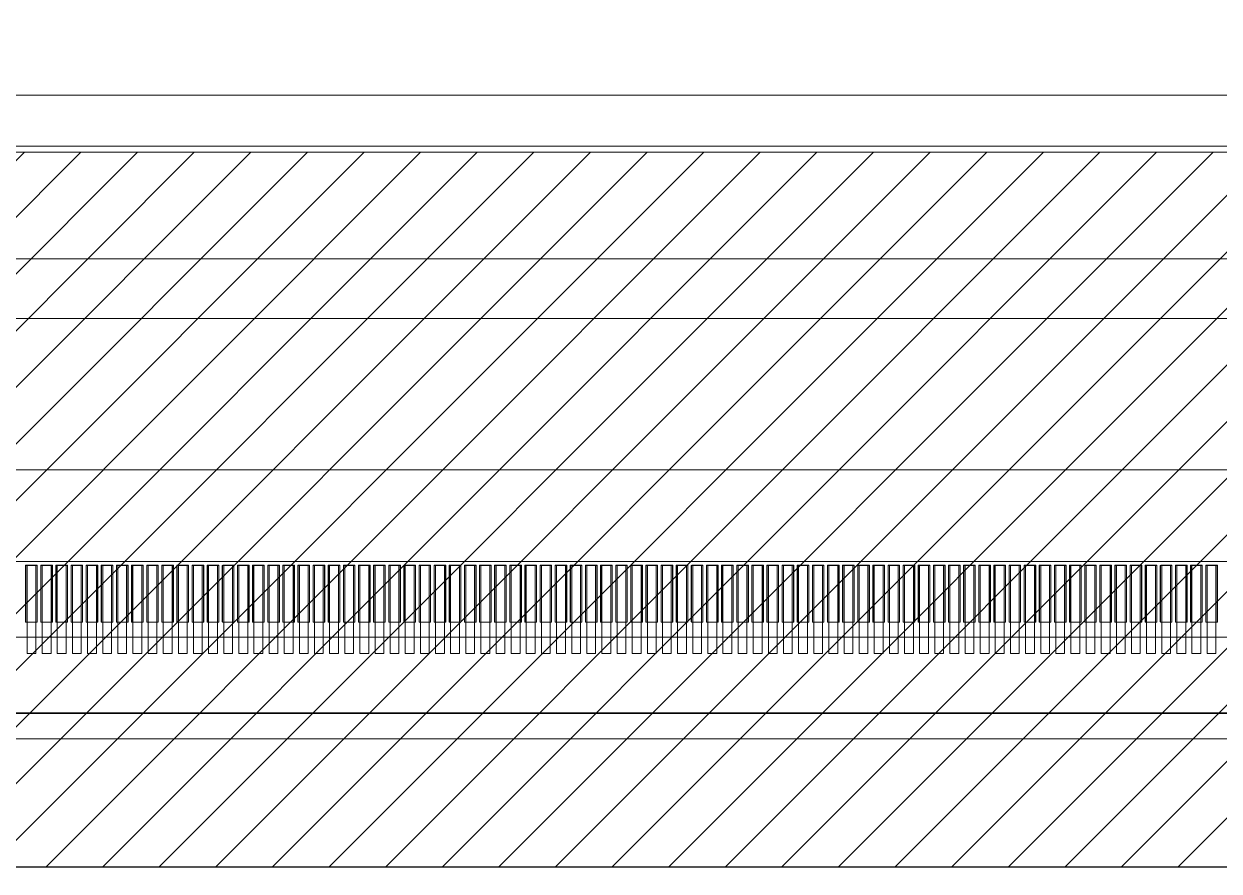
# Model space of a CAD drawing. Header units: millimetres. Extents: x 2066 to 2879, y -17342 to -16767.
# Drawn here: x 2381.38 to 2390.86, y -17164.72 to -17158 of the extents above; entities that cross this region are included whole.
import ezdxf

# ---------------------------------------------------------------- set-up
doc = ezdxf.new("R2010")
doc.units = ezdxf.units.MM
doc.layers.get('0').update_dxf_attribs({"lineweight": 20})
for name, color, linetype, lineweight in [('chip_btm.drawing', 9, 'Continuous', 100), ('chip_top.drawing', 3, 'Continuous', 100), ('DIM（标注）', 3, 'Continuous', 9), ('dummy.drawing', 7, 'Continuous', 100), ('epin', 13, 'Continuous', 9), ('GE.drawing', 6, 'Continuous', 100), ('GE_MASK.drawing', 5, 'Continuous', 100), ('L245.P200', 19, 'Continuous', 100), ('胶框', 7, 'Continuous', 18)]:
    doc.layers.add(name, color=color, linetype=linetype, lineweight=lineweight)

# ---------------------------------------------------------------- blocks, each defined once
blk = doc.blocks.new('afwe322323f')
at = {"color": 7}
blk.add_lwpolyline([(192.4903, 977.9179), (289.2903, 977.9179), (289.2903, 975.8639), (294.2903, 975.8639), (294.2903, 977.9179), (299.2903, 977.9179), (299.2903, 975.8639), (304.2903, 975.8639), (304.2903, 977.9179), (309.9703, 977.9179), (309.9703, 999.9039), (310.4703, 999.9039), (310.4703, 1002.9039), (309.9703, 1002.9039), (309.9703, 1021.9039), (310.4703, 1021.9039), (310.4703, 1024.9039), (309.9703, 1024.9039), (309.9703, 1046.9039), (310.4703, 1046.9039), (310.4703, 1049.9039), (309.9703, 1049.9039), (309.9703, 1148.7439)], dxfattribs=at)
at = {"layer": '胶框', "lineweight": 0}
blk.add_line((222.1208, 972.8126), (259.6596, 972.8126), dxfattribs=at)
blk = doc.blocks.new('afww2323f2f')
at = {"color": 6}
for p, q in [((1183.1799, 119.5908), (1145.8112, 119.5908)), ((1183.1506, 119.3908), (1145.8406, 119.3908))]:
    blk.add_line(p, q, dxfattribs=at)
blk = doc.blocks.new('*u5')
at = {"color": 2, "lineweight": 5}
for points in [[(-11.7247, 0.3488), (-11.7947, 0.3488), (-11.7947, -0.3512), (-11.7247, -0.3512)], [(-11.6047, 0.3488), (-11.6747, 0.3488), (-11.6747, -0.3512), (-11.6047, -0.3512)], [(-11.4847, 0.3488), (-11.5547, 0.3488), (-11.5547, -0.3512), (-11.4847, -0.3512)], [(-11.3647, 0.3488), (-11.4347, 0.3488), (-11.4347, -0.3512), (-11.3647, -0.3512)], [(-11.2447, 0.3488), (-11.3147, 0.3488), (-11.3147, -0.3512), (-11.2447, -0.3512)], [(-11.1247, 0.3488), (-11.1947, 0.3488), (-11.1947, -0.3512), (-11.1247, -0.3512)], [(-11.0047, 0.3488), (-11.0747, 0.3488), (-11.0747, -0.3512), (-11.0047, -0.3512)], [(-10.8847, 0.3488), (-10.9547, 0.3488), (-10.9547, -0.3512), (-10.8847, -0.3512)], [(-10.7647, 0.3488), (-10.8347, 0.3488), (-10.8347, -0.3512), (-10.7647, -0.3512)], [(-10.6447, 0.3488), (-10.7147, 0.3488), (-10.7147, -0.3512), (-10.6447, -0.3512)], [(-10.5247, 0.3488), (-10.5947, 0.3488), (-10.5947, -0.3512), (-10.5247, -0.3512)], [(-10.4047, 0.3488), (-10.4747, 0.3488), (-10.4747, -0.3512), (-10.4047, -0.3512)], [(-10.2847, 0.3488), (-10.3547, 0.3488), (-10.3547, -0.3512), (-10.2847, -0.3512)], [(-10.1647, 0.3488), (-10.2347, 0.3488), (-10.2347, -0.3512), (-10.1647, -0.3512)], [(-10.0447, 0.3488), (-10.1147, 0.3488), (-10.1147, -0.3512), (-10.0447, -0.3512)], [(-9.9247, 0.3488), (-9.9947, 0.3488), (-9.9947, -0.3512), (-9.9247, -0.3512)], [(-9.8047, 0.3488), (-9.8747, 0.3488), (-9.8747, -0.3512), (-9.8047, -0.3512)], [(-9.6847, 0.3488), (-9.7547, 0.3488), (-9.7547, -0.3512), (-9.6847, -0.3512)], [(-9.5647, 0.3488), (-9.6347, 0.3488), (-9.6347, -0.3512), (-9.5647, -0.3512)], [(-9.4447, 0.3488), (-9.5147, 0.3488), (-9.5147, -0.3512), (-9.4447, -0.3512)], [(-9.3247, 0.3488), (-9.3947, 0.3488), (-9.3947, -0.3512), (-9.3247, -0.3512)], [(-9.2047, 0.3488), (-9.2747, 0.3488), (-9.2747, -0.3512), (-9.2047, -0.3512)], [(-9.0847, 0.3488), (-9.1547, 0.3488), (-9.1547, -0.3512), (-9.0847, -0.3512)], [(-8.9647, 0.3488), (-9.0347, 0.3488), (-9.0347, -0.3512), (-8.9647, -0.3512)], [(-8.8447, 0.3488), (-8.9147, 0.3488), (-8.9147, -0.3512), (-8.8447, -0.3512)], [(-8.7247, 0.3488), (-8.7947, 0.3488), (-8.7947, -0.3512), (-8.7247, -0.3512)], [(-8.6047, 0.3488), (-8.6747, 0.3488), (-8.6747, -0.3512), (-8.6047, -0.3512)], [(-8.4847, 0.3488), (-8.5547, 0.3488), (-8.5547, -0.3512), (-8.4847, -0.3512)], [(-8.3647, 0.3488), (-8.4347, 0.3488), (-8.4347, -0.3512), (-8.3647, -0.3512)], [(-8.2447, 0.3488), (-8.3147, 0.3488), (-8.3147, -0.3512), (-8.2447, -0.3512)], [(-8.1247, 0.3488), (-8.1947, 0.3488), (-8.1947, -0.3512), (-8.1247, -0.3512)], [(-8.0047, 0.3488), (-8.0747, 0.3488), (-8.0747, -0.3512), (-8.0047, -0.3512)], [(-7.8847, 0.3488), (-7.9547, 0.3488), (-7.9547, -0.3512), (-7.8847, -0.3512)], [(-7.7647, 0.3488), (-7.8347, 0.3488), (-7.8347, -0.3512), (-7.7647, -0.3512)], [(-7.6447, 0.3488), (-7.7147, 0.3488), (-7.7147, -0.3512), (-7.6447, -0.3512)], [(-7.5247, 0.3488), (-7.5947, 0.3488), (-7.5947, -0.3512), (-7.5247, -0.3512)], [(-7.4047, 0.3488), (-7.4747, 0.3488), (-7.4747, -0.3512), (-7.4047, -0.3512)], [(-7.2847, 0.3488), (-7.3547, 0.3488), (-7.3547, -0.3512), (-7.2847, -0.3512)], [(-7.1647, 0.3488), (-7.2347, 0.3488), (-7.2347, -0.3512), (-7.1647, -0.3512)], [(-7.0447, 0.3488), (-7.1147, 0.3488), (-7.1147, -0.3512), (-7.0447, -0.3512)], [(-6.9247, 0.3488), (-6.9947, 0.3488), (-6.9947, -0.3512), (-6.9247, -0.3512)], [(-6.8047, 0.3488), (-6.8747, 0.3488), (-6.8747, -0.3512), (-6.8047, -0.3512)], [(-6.6847, 0.3488), (-6.7547, 0.3488), (-6.7547, -0.3512), (-6.6847, -0.3512)], [(-6.5647, 0.3488), (-6.6347, 0.3488), (-6.6347, -0.3512), (-6.5647, -0.3512)], [(-6.4447, 0.3488), (-6.5147, 0.3488), (-6.5147, -0.3512), (-6.4447, -0.3512)], [(-6.3247, 0.3488), (-6.3947, 0.3488), (-6.3947, -0.3512), (-6.3247, -0.3512)], [(-6.2047, 0.3488), (-6.2747, 0.3488), (-6.2747, -0.3512), (-6.2047, -0.3512)], [(-6.0847, 0.3488), (-6.1547, 0.3488), (-6.1547, -0.3512), (-6.0847, -0.3512)], [(-5.9647, 0.3488), (-6.0347, 0.3488), (-6.0347, -0.3512), (-5.9647, -0.3512)], [(-5.8447, 0.3488), (-5.9147, 0.3488), (-5.9147, -0.3512), (-5.8447, -0.3512)], [(-5.7247, 0.3488), (-5.7947, 0.3488), (-5.7947, -0.3512), (-5.7247, -0.3512)], [(-5.6047, 0.3488), (-5.6747, 0.3488), (-5.6747, -0.3512), (-5.6047, -0.3512)], [(-5.4847, 0.3488), (-5.5547, 0.3488), (-5.5547, -0.3512), (-5.4847, -0.3512)], [(-5.3647, 0.3488), (-5.4347, 0.3488), (-5.4347, -0.3512), (-5.3647, -0.3512)], [(-5.2447, 0.3488), (-5.3147, 0.3488), (-5.3147, -0.3512), (-5.2447, -0.3512)], [(-5.1247, 0.3488), (-5.1947, 0.3488), (-5.1947, -0.3512), (-5.1247, -0.3512)], [(-5.0047, 0.3488), (-5.0747, 0.3488), (-5.0747, -0.3512), (-5.0047, -0.3512)], [(-4.8847, 0.3488), (-4.9547, 0.3488), (-4.9547, -0.3512), (-4.8847, -0.3512)], [(-4.7647, 0.3488), (-4.8347, 0.3488), (-4.8347, -0.3512), (-4.7647, -0.3512)], [(-4.6447, 0.3488), (-4.7147, 0.3488), (-4.7147, -0.3512), (-4.6447, -0.3512)], [(-4.5247, 0.3488), (-4.5947, 0.3488), (-4.5947, -0.3512), (-4.5247, -0.3512)], [(-4.4047, 0.3488), (-4.4747, 0.3488), (-4.4747, -0.3512), (-4.4047, -0.3512)], [(-4.2847, 0.3488), (-4.3547, 0.3488), (-4.3547, -0.3512), (-4.2847, -0.3512)], [(-4.1647, 0.3488), (-4.2347, 0.3488), (-4.2347, -0.3512), (-4.1647, -0.3512)], [(-4.0447, 0.3488), (-4.1147, 0.3488), (-4.1147, -0.3512), (-4.0447, -0.3512)], [(-3.9247, 0.3488), (-3.9947, 0.3488), (-3.9947, -0.3512), (-3.9247, -0.3512)], [(-3.8047, 0.3488), (-3.8747, 0.3488), (-3.8747, -0.3512), (-3.8047, -0.3512)], [(-3.6847, 0.3488), (-3.7547, 0.3488), (-3.7547, -0.3512), (-3.6847, -0.3512)], [(-3.5647, 0.3488), (-3.6347, 0.3488), (-3.6347, -0.3512), (-3.5647, -0.3512)], [(-3.4447, 0.3488), (-3.5147, 0.3488), (-3.5147, -0.3512), (-3.4447, -0.3512)], [(-3.3247, 0.3488), (-3.3947, 0.3488), (-3.3947, -0.3512), (-3.3247, -0.3512)], [(-3.2047, 0.3488), (-3.2747, 0.3488), (-3.2747, -0.3512), (-3.2047, -0.3512)], [(-3.0847, 0.3488), (-3.1547, 0.3488), (-3.1547, -0.3512), (-3.0847, -0.3512)], [(-2.9647, 0.3488), (-3.0347, 0.3488), (-3.0347, -0.3512), (-2.9647, -0.3512)], [(-2.8447, 0.3488), (-2.9147, 0.3488), (-2.9147, -0.3512), (-2.8447, -0.3512)], [(-2.7247, 0.3488), (-2.7947, 0.3488), (-2.7947, -0.3512), (-2.7247, -0.3512)], [(-2.6047, 0.3488), (-2.6747, 0.3488), (-2.6747, -0.3512), (-2.6047, -0.3512)], [(-2.4847, 0.3488), (-2.5547, 0.3488), (-2.5547, -0.3512), (-2.4847, -0.3512)], [(-2.3647, 0.3488), (-2.4347, 0.3488), (-2.4347, -0.3512), (-2.3647, -0.3512)]]:
    blk.add_lwpolyline(points, close=True, dxfattribs=at)

msp = doc.modelspace()

# ---------------------------------------------------------------- hatches: boundary and pattern name
at = {"lineweight": 5}
h = msp.add_hatch(dxfattribs=at)
h.set_pattern_fill('ANSI31', color=8, scale=0.1)
h.set_pattern_definition([(45, (558.36157, -909.277), (-0.224506403, 0.224506403), [])])
h.paths.add_polyline_path([(2460.8595, -16936.8908), (2320.4995, -16936.8908), (2320.4995, -17163.8508), (2354.7177, -17163.8508), (2355.5527, -17164.6858), (2407.8038, -17164.6858), (2408.6388, -17163.8508), (2460.8595, -17163.8508)])
h.paths.add_polyline_path([(2322.1295, -17159.0208), (2322.1295, -16938.5208), (2459.2295, -16938.5208), (2459.2295, -17159.0208)], flags=16)

# ---------------------------------------------------------------- linework, layer by layer
at = {"color": 8, "lineweight": 5}
msp.add_lwpolyline([(2354.7177, -17163.8508), (2320.4995, -17163.8508), (2320.4995, -16936.8908), (2460.8595, -16936.8908), (2460.8595, -17163.8508), (2408.6388, -17163.8508), (2407.8038, -17164.6858), (2355.5527, -17164.6858), (2354.7177, -17163.8508)], dxfattribs=at)
msp.add_lwpolyline([(2322.1295, -16938.5208), (2459.2295, -16938.5208), (2459.2295, -17159.0208), (2322.1295, -17159.0208)], close=True, dxfattribs=at)
at = {"color": 2, "lineweight": 5}
msp.add_lwpolyline([(2322.1795, -16938.5708), (2459.1795, -16938.5708), (2459.1795, -17158.9708), (2322.1795, -17158.9708)], close=True, dxfattribs=at)
at = {"color": 30, "lineweight": 5}
msp.add_lwpolyline([(2373.7145, -17164.6908), (2407.6445, -17164.6908, 0.414214), (2407.9445, -17164.3908), (2407.9445, -17162.4668, 0.414214), (2407.7445, -17162.2668), (2373.6145, -17162.2668, 0.414214), (2373.4145, -17162.4668), (2373.4145, -17164.3908, 0.414214)], format="xyb", close=True, dxfattribs=at)
at = {"layer": 'chip_btm.drawing', "color": 4, "linetype": 'Continuous', "lineweight": 5}
msp.add_lwpolyline([(2321.1995, -17162.8668), (2460.1595, -17162.8668), (2460.1595, -16937.6908), (2321.1995, -16937.6908)], close=True, dxfattribs=at)
at = {"layer": 'chip_top.drawing', "color": 125, "linetype": 'Continuous', "lineweight": 5}
msp.add_lwpolyline([(2321.1995, -17159.8668), (2460.1595, -17159.8668), (2460.1595, -16937.6908), (2321.1995, -16937.6908)], close=True, dxfattribs=at)
msp.add_lwpolyline([(2321.1995, -17159.8668), (2460.1595, -17159.8668), (2460.1595, -16937.6908), (2321.1995, -16937.6908)], close=True, dxfattribs=at)
at = {"layer": 'chip_top.drawing', "color": 4, "linetype": 'Continuous', "lineweight": 5}
msp.add_lwpolyline([(2321.1995, -17159.8668), (2460.1595, -17159.8668), (2460.1595, -16937.6908), (2321.1995, -16937.6908)], close=True, dxfattribs=at)
at = {"layer": 'dummy.drawing', "color": 2, "linetype": 'Continuous', "lineweight": 5}
for points in [[(2381.3945, -17162.7468), (2381.4845, -17162.7468), (2381.4845, -17162.2968), (2381.3945, -17162.2968)], [(2381.5145, -17162.7468), (2381.6045, -17162.7468), (2381.6045, -17162.2968), (2381.5145, -17162.2968)], [(2381.6345, -17162.7468), (2381.7245, -17162.7468), (2381.7245, -17162.2968), (2381.6345, -17162.2968)], [(2381.7545, -17162.7468), (2381.8445, -17162.7468), (2381.8445, -17162.2968), (2381.7545, -17162.2968)], [(2381.8745, -17162.7468), (2381.9645, -17162.7468), (2381.9645, -17162.2968), (2381.8745, -17162.2968)], [(2381.9945, -17162.7468), (2382.0845, -17162.7468), (2382.0845, -17162.2968), (2381.9945, -17162.2968)], [(2382.1145, -17162.7468), (2382.2045, -17162.7468), (2382.2045, -17162.2968), (2382.1145, -17162.2968)], [(2382.2345, -17162.7468), (2382.3245, -17162.7468), (2382.3245, -17162.2968), (2382.2345, -17162.2968)], [(2382.3545, -17162.7468), (2382.4445, -17162.7468), (2382.4445, -17162.2968), (2382.3545, -17162.2968)], [(2382.4745, -17162.7468), (2382.5645, -17162.7468), (2382.5645, -17162.2968), (2382.4745, -17162.2968)], [(2382.5945, -17162.7468), (2382.6845, -17162.7468), (2382.6845, -17162.2968), (2382.5945, -17162.2968)], [(2382.7145, -17162.7468), (2382.8045, -17162.7468), (2382.8045, -17162.2968), (2382.7145, -17162.2968)], [(2382.8345, -17162.7468), (2382.9245, -17162.7468), (2382.9245, -17162.2968), (2382.8345, -17162.2968)], [(2382.9545, -17162.7468), (2383.0445, -17162.7468), (2383.0445, -17162.2968), (2382.9545, -17162.2968)], [(2383.0745, -17162.7468), (2383.1645, -17162.7468), (2383.1645, -17162.2968), (2383.0745, -17162.2968)], [(2383.1945, -17162.7468), (2383.2845, -17162.7468), (2383.2845, -17162.2968), (2383.1945, -17162.2968)], [(2383.3145, -17162.7468), (2383.4045, -17162.7468), (2383.4045, -17162.2968), (2383.3145, -17162.2968)], [(2383.4345, -17162.7468), (2383.5245, -17162.7468), (2383.5245, -17162.2968), (2383.4345, -17162.2968)], [(2383.5545, -17162.7468), (2383.6445, -17162.7468), (2383.6445, -17162.2968), (2383.5545, -17162.2968)], [(2383.6745, -17162.7468), (2383.7645, -17162.7468), (2383.7645, -17162.2968), (2383.6745, -17162.2968)], [(2383.7945, -17162.7468), (2383.8845, -17162.7468), (2383.8845, -17162.2968), (2383.7945, -17162.2968)], [(2383.9145, -17162.7468), (2384.0045, -17162.7468), (2384.0045, -17162.2968), (2383.9145, -17162.2968)], [(2384.0345, -17162.7468), (2384.1245, -17162.7468), (2384.1245, -17162.2968), (2384.0345, -17162.2968)], [(2384.1545, -17162.7468), (2384.2445, -17162.7468), (2384.2445, -17162.2968), (2384.1545, -17162.2968)], [(2384.2745, -17162.7468), (2384.3645, -17162.7468), (2384.3645, -17162.2968), (2384.2745, -17162.2968)], [(2384.3945, -17162.7468), (2384.4845, -17162.7468), (2384.4845, -17162.2968), (2384.3945, -17162.2968)], [(2384.5145, -17162.7468), (2384.6045, -17162.7468), (2384.6045, -17162.2968), (2384.5145, -17162.2968)], [(2384.6345, -17162.7468), (2384.7245, -17162.7468), (2384.7245, -17162.2968), (2384.6345, -17162.2968)], [(2384.7545, -17162.7468), (2384.8445, -17162.7468), (2384.8445, -17162.2968), (2384.7545, -17162.2968)], [(2384.8745, -17162.7468), (2384.9645, -17162.7468), (2384.9645, -17162.2968), (2384.8745, -17162.2968)], [(2384.9945, -17162.7468), (2385.0845, -17162.7468), (2385.0845, -17162.2968), (2384.9945, -17162.2968)], [(2385.1145, -17162.7468), (2385.2045, -17162.7468), (2385.2045, -17162.2968), (2385.1145, -17162.2968)], [(2385.2345, -17162.7468), (2385.3245, -17162.7468), (2385.3245, -17162.2968), (2385.2345, -17162.2968)], [(2385.3545, -17162.7468), (2385.4445, -17162.7468), (2385.4445, -17162.2968), (2385.3545, -17162.2968)], [(2385.4745, -17162.7468), (2385.5645, -17162.7468), (2385.5645, -17162.2968), (2385.4745, -17162.2968)], [(2385.5945, -17162.7468), (2385.6845, -17162.7468), (2385.6845, -17162.2968), (2385.5945, -17162.2968)], [(2385.7145, -17162.7468), (2385.8045, -17162.7468), (2385.8045, -17162.2968), (2385.7145, -17162.2968)], [(2385.8345, -17162.7468), (2385.9245, -17162.7468), (2385.9245, -17162.2968), (2385.8345, -17162.2968)], [(2385.9545, -17162.7468), (2386.0445, -17162.7468), (2386.0445, -17162.2968), (2385.9545, -17162.2968)], [(2386.0745, -17162.7468), (2386.1645, -17162.7468), (2386.1645, -17162.2968), (2386.0745, -17162.2968)], [(2386.1945, -17162.7468), (2386.2845, -17162.7468), (2386.2845, -17162.2968), (2386.1945, -17162.2968)], [(2386.3145, -17162.7468), (2386.4045, -17162.7468), (2386.4045, -17162.2968), (2386.3145, -17162.2968)], [(2386.4345, -17162.7468), (2386.5245, -17162.7468), (2386.5245, -17162.2968), (2386.4345, -17162.2968)], [(2386.5545, -17162.7468), (2386.6445, -17162.7468), (2386.6445, -17162.2968), (2386.5545, -17162.2968)], [(2386.6745, -17162.7468), (2386.7645, -17162.7468), (2386.7645, -17162.2968), (2386.6745, -17162.2968)], [(2386.7945, -17162.7468), (2386.8845, -17162.7468), (2386.8845, -17162.2968), (2386.7945, -17162.2968)], [(2386.9145, -17162.7468), (2387.0045, -17162.7468), (2387.0045, -17162.2968), (2386.9145, -17162.2968)], [(2387.0345, -17162.7468), (2387.1245, -17162.7468), (2387.1245, -17162.2968), (2387.0345, -17162.2968)], [(2387.1545, -17162.7468), (2387.2445, -17162.7468), (2387.2445, -17162.2968), (2387.1545, -17162.2968)], [(2387.2745, -17162.7468), (2387.3645, -17162.7468), (2387.3645, -17162.2968), (2387.2745, -17162.2968)], [(2387.3945, -17162.7468), (2387.4845, -17162.7468), (2387.4845, -17162.2968), (2387.3945, -17162.2968)], [(2387.5145, -17162.7468), (2387.6045, -17162.7468), (2387.6045, -17162.2968), (2387.5145, -17162.2968)], [(2387.6345, -17162.7468), (2387.7245, -17162.7468), (2387.7245, -17162.2968), (2387.6345, -17162.2968)], [(2387.7545, -17162.7468), (2387.8445, -17162.7468), (2387.8445, -17162.2968), (2387.7545, -17162.2968)], [(2387.8745, -17162.7468), (2387.9645, -17162.7468), (2387.9645, -17162.2968), (2387.8745, -17162.2968)], [(2387.9945, -17162.7468), (2388.0845, -17162.7468), (2388.0845, -17162.2968), (2387.9945, -17162.2968)], [(2388.1145, -17162.7468), (2388.2045, -17162.7468), (2388.2045, -17162.2968), (2388.1145, -17162.2968)], [(2388.2345, -17162.7468), (2388.3245, -17162.7468), (2388.3245, -17162.2968), (2388.2345, -17162.2968)], [(2388.3545, -17162.7468), (2388.4445, -17162.7468), (2388.4445, -17162.2968), (2388.3545, -17162.2968)], [(2388.4745, -17162.7468), (2388.5645, -17162.7468), (2388.5645, -17162.2968), (2388.4745, -17162.2968)], [(2388.5945, -17162.7468), (2388.6845, -17162.7468), (2388.6845, -17162.2968), (2388.5945, -17162.2968)], [(2388.7145, -17162.7468), (2388.8045, -17162.7468), (2388.8045, -17162.2968), (2388.7145, -17162.2968)], [(2388.8345, -17162.7468), (2388.9245, -17162.7468), (2388.9245, -17162.2968), (2388.8345, -17162.2968)], [(2388.9545, -17162.7468), (2389.0445, -17162.7468), (2389.0445, -17162.2968), (2388.9545, -17162.2968)], [(2389.0745, -17162.7468), (2389.1645, -17162.7468), (2389.1645, -17162.2968), (2389.0745, -17162.2968)], [(2389.1945, -17162.7468), (2389.2845, -17162.7468), (2389.2845, -17162.2968), (2389.1945, -17162.2968)], [(2389.3145, -17162.7468), (2389.4045, -17162.7468), (2389.4045, -17162.2968), (2389.3145, -17162.2968)], [(2389.4345, -17162.7468), (2389.5245, -17162.7468), (2389.5245, -17162.2968), (2389.4345, -17162.2968)], [(2389.5545, -17162.7468), (2389.6445, -17162.7468), (2389.6445, -17162.2968), (2389.5545, -17162.2968)], [(2389.6745, -17162.7468), (2389.7645, -17162.7468), (2389.7645, -17162.2968), (2389.6745, -17162.2968)], [(2389.7945, -17162.7468), (2389.8845, -17162.7468), (2389.8845, -17162.2968), (2389.7945, -17162.2968)], [(2389.9145, -17162.7468), (2390.0045, -17162.7468), (2390.0045, -17162.2968), (2389.9145, -17162.2968)], [(2390.0345, -17162.7468), (2390.1245, -17162.7468), (2390.1245, -17162.2968), (2390.0345, -17162.2968)], [(2390.1545, -17162.7468), (2390.2445, -17162.7468), (2390.2445, -17162.2968), (2390.1545, -17162.2968)], [(2390.2745, -17162.7468), (2390.3645, -17162.7468), (2390.3645, -17162.2968), (2390.2745, -17162.2968)], [(2390.3945, -17162.7468), (2390.4845, -17162.7468), (2390.4845, -17162.2968), (2390.3945, -17162.2968)], [(2390.5145, -17162.7468), (2390.6045, -17162.7468), (2390.6045, -17162.2968), (2390.5145, -17162.2968)], [(2390.6345, -17162.7468), (2390.7245, -17162.7468), (2390.7245, -17162.2968), (2390.6345, -17162.2968)], [(2390.7545, -17162.7468), (2390.8445, -17162.7468), (2390.8445, -17162.2968), (2390.7545, -17162.2968)]]:
    msp.add_lwpolyline(points, close=True, dxfattribs=at)
at = {"layer": 'epin', "color": 3, "lineweight": 5}
msp.add_lwpolyline([(2374.2145, -17164.7208), (2374.2145, -17163.9668, -0.414214), (2374.7145, -17163.4668), (2406.6445, -17163.4668, -0.414214), (2407.1445, -17163.9668), (2407.1445, -17164.6908)], format="xyb", dxfattribs=at)
at = {"layer": 'GE.drawing', "color": 2, "linetype": 'Continuous', "lineweight": 5}
for points in [[(2381.4825, -17162.7468), (2381.4845, -17162.7448), (2381.4845, -17162.2988), (2381.4825, -17162.2968), (2381.3965, -17162.2968), (2381.3945, -17162.2988), (2381.3945, -17162.7448), (2381.3965, -17162.7468)], [(2381.6025, -17162.7468), (2381.6045, -17162.7448), (2381.6045, -17162.2988), (2381.6025, -17162.2968), (2381.5165, -17162.2968), (2381.5145, -17162.2988), (2381.5145, -17162.7448), (2381.5165, -17162.7468)], [(2381.7225, -17162.7468), (2381.7245, -17162.7448), (2381.7245, -17162.2988), (2381.7225, -17162.2968), (2381.6365, -17162.2968), (2381.6345, -17162.2988), (2381.6345, -17162.7448), (2381.6365, -17162.7468)], [(2381.8425, -17162.7468), (2381.8445, -17162.7448), (2381.8445, -17162.2988), (2381.8425, -17162.2968), (2381.7565, -17162.2968), (2381.7545, -17162.2988), (2381.7545, -17162.7448), (2381.7565, -17162.7468)], [(2381.9625, -17162.7468), (2381.9645, -17162.7448), (2381.9645, -17162.2988), (2381.9625, -17162.2968), (2381.8765, -17162.2968), (2381.8745, -17162.2988), (2381.8745, -17162.7448), (2381.8765, -17162.7468)], [(2382.0825, -17162.7468), (2382.0845, -17162.7448), (2382.0845, -17162.2988), (2382.0825, -17162.2968), (2381.9965, -17162.2968), (2381.9945, -17162.2988), (2381.9945, -17162.7448), (2381.9965, -17162.7468)], [(2382.2025, -17162.7468), (2382.2045, -17162.7448), (2382.2045, -17162.2988), (2382.2025, -17162.2968), (2382.1165, -17162.2968), (2382.1145, -17162.2988), (2382.1145, -17162.7448), (2382.1165, -17162.7468)], [(2382.3225, -17162.7468), (2382.3245, -17162.7448), (2382.3245, -17162.2988), (2382.3225, -17162.2968), (2382.2365, -17162.2968), (2382.2345, -17162.2988), (2382.2345, -17162.7448), (2382.2365, -17162.7468)], [(2382.4425, -17162.7468), (2382.4445, -17162.7448), (2382.4445, -17162.2988), (2382.4425, -17162.2968), (2382.3565, -17162.2968), (2382.3545, -17162.2988), (2382.3545, -17162.7448), (2382.3565, -17162.7468)], [(2382.5625, -17162.7468), (2382.5645, -17162.7448), (2382.5645, -17162.2988), (2382.5625, -17162.2968), (2382.4765, -17162.2968), (2382.4745, -17162.2988), (2382.4745, -17162.7448), (2382.4765, -17162.7468)], [(2382.6825, -17162.7468), (2382.6845, -17162.7448), (2382.6845, -17162.2988), (2382.6825, -17162.2968), (2382.5965, -17162.2968), (2382.5945, -17162.2988), (2382.5945, -17162.7448), (2382.5965, -17162.7468)], [(2382.8025, -17162.7468), (2382.8045, -17162.7448), (2382.8045, -17162.2988), (2382.8025, -17162.2968), (2382.7165, -17162.2968), (2382.7145, -17162.2988), (2382.7145, -17162.7448), (2382.7165, -17162.7468)], [(2382.9225, -17162.7468), (2382.9245, -17162.7448), (2382.9245, -17162.2988), (2382.9225, -17162.2968), (2382.8365, -17162.2968), (2382.8345, -17162.2988), (2382.8345, -17162.7448), (2382.8365, -17162.7468)], [(2383.0425, -17162.7468), (2383.0445, -17162.7448), (2383.0445, -17162.2988), (2383.0425, -17162.2968), (2382.9565, -17162.2968), (2382.9545, -17162.2988), (2382.9545, -17162.7448), (2382.9565, -17162.7468)], [(2383.1625, -17162.7468), (2383.1645, -17162.7448), (2383.1645, -17162.2988), (2383.1625, -17162.2968), (2383.0765, -17162.2968), (2383.0745, -17162.2988), (2383.0745, -17162.7448), (2383.0765, -17162.7468)], [(2383.2825, -17162.7468), (2383.2845, -17162.7448), (2383.2845, -17162.2988), (2383.2825, -17162.2968), (2383.1965, -17162.2968), (2383.1945, -17162.2988), (2383.1945, -17162.7448), (2383.1965, -17162.7468)], [(2383.4025, -17162.7468), (2383.4045, -17162.7448), (2383.4045, -17162.2988), (2383.4025, -17162.2968), (2383.3165, -17162.2968), (2383.3145, -17162.2988), (2383.3145, -17162.7448), (2383.3165, -17162.7468)], [(2383.5225, -17162.7468), (2383.5245, -17162.7448), (2383.5245, -17162.2988), (2383.5225, -17162.2968), (2383.4365, -17162.2968), (2383.4345, -17162.2988), (2383.4345, -17162.7448), (2383.4365, -17162.7468)], [(2383.6425, -17162.7468), (2383.6445, -17162.7448), (2383.6445, -17162.2988), (2383.6425, -17162.2968), (2383.5565, -17162.2968), (2383.5545, -17162.2988), (2383.5545, -17162.7448), (2383.5565, -17162.7468)], [(2383.7625, -17162.7468), (2383.7645, -17162.7448), (2383.7645, -17162.2988), (2383.7625, -17162.2968), (2383.6765, -17162.2968), (2383.6745, -17162.2988), (2383.6745, -17162.7448), (2383.6765, -17162.7468)], [(2383.8825, -17162.7468), (2383.8845, -17162.7448), (2383.8845, -17162.2988), (2383.8825, -17162.2968), (2383.7965, -17162.2968), (2383.7945, -17162.2988), (2383.7945, -17162.7448), (2383.7965, -17162.7468)], [(2384.0025, -17162.7468), (2384.0045, -17162.7448), (2384.0045, -17162.2988), (2384.0025, -17162.2968), (2383.9165, -17162.2968), (2383.9145, -17162.2988), (2383.9145, -17162.7448), (2383.9165, -17162.7468)], [(2384.1225, -17162.7468), (2384.1245, -17162.7448), (2384.1245, -17162.2988), (2384.1225, -17162.2968), (2384.0365, -17162.2968), (2384.0345, -17162.2988), (2384.0345, -17162.7448), (2384.0365, -17162.7468)], [(2384.2425, -17162.7468), (2384.2445, -17162.7448), (2384.2445, -17162.2988), (2384.2425, -17162.2968), (2384.1565, -17162.2968), (2384.1545, -17162.2988), (2384.1545, -17162.7448), (2384.1565, -17162.7468)], [(2384.3625, -17162.7468), (2384.3645, -17162.7448), (2384.3645, -17162.2988), (2384.3625, -17162.2968), (2384.2765, -17162.2968), (2384.2745, -17162.2988), (2384.2745, -17162.7448), (2384.2765, -17162.7468)], [(2384.4825, -17162.7468), (2384.4845, -17162.7448), (2384.4845, -17162.2988), (2384.4825, -17162.2968), (2384.3965, -17162.2968), (2384.3945, -17162.2988), (2384.3945, -17162.7448), (2384.3965, -17162.7468)], [(2384.6025, -17162.7468), (2384.6045, -17162.7448), (2384.6045, -17162.2988), (2384.6025, -17162.2968), (2384.5165, -17162.2968), (2384.5145, -17162.2988), (2384.5145, -17162.7448), (2384.5165, -17162.7468)], [(2384.7225, -17162.7468), (2384.7245, -17162.7448), (2384.7245, -17162.2988), (2384.7225, -17162.2968), (2384.6365, -17162.2968), (2384.6345, -17162.2988), (2384.6345, -17162.7448), (2384.6365, -17162.7468)], [(2384.8425, -17162.7468), (2384.8445, -17162.7448), (2384.8445, -17162.2988), (2384.8425, -17162.2968), (2384.7565, -17162.2968), (2384.7545, -17162.2988), (2384.7545, -17162.7448), (2384.7565, -17162.7468)], [(2384.9625, -17162.7468), (2384.9645, -17162.7448), (2384.9645, -17162.2988), (2384.9625, -17162.2968), (2384.8765, -17162.2968), (2384.8745, -17162.2988), (2384.8745, -17162.7448), (2384.8765, -17162.7468)], [(2385.0825, -17162.7468), (2385.0845, -17162.7448), (2385.0845, -17162.2988), (2385.0825, -17162.2968), (2384.9965, -17162.2968), (2384.9945, -17162.2988), (2384.9945, -17162.7448), (2384.9965, -17162.7468)], [(2385.2025, -17162.7468), (2385.2045, -17162.7448), (2385.2045, -17162.2988), (2385.2025, -17162.2968), (2385.1165, -17162.2968), (2385.1145, -17162.2988), (2385.1145, -17162.7448), (2385.1165, -17162.7468)], [(2385.3225, -17162.7468), (2385.3245, -17162.7448), (2385.3245, -17162.2988), (2385.3225, -17162.2968), (2385.2365, -17162.2968), (2385.2345, -17162.2988), (2385.2345, -17162.7448), (2385.2365, -17162.7468)], [(2385.4425, -17162.7468), (2385.4445, -17162.7448), (2385.4445, -17162.2988), (2385.4425, -17162.2968), (2385.3565, -17162.2968), (2385.3545, -17162.2988), (2385.3545, -17162.7448), (2385.3565, -17162.7468)], [(2385.5625, -17162.7468), (2385.5645, -17162.7448), (2385.5645, -17162.2988), (2385.5625, -17162.2968), (2385.4765, -17162.2968), (2385.4745, -17162.2988), (2385.4745, -17162.7448), (2385.4765, -17162.7468)], [(2385.6825, -17162.7468), (2385.6845, -17162.7448), (2385.6845, -17162.2988), (2385.6825, -17162.2968), (2385.5965, -17162.2968), (2385.5945, -17162.2988), (2385.5945, -17162.7448), (2385.5965, -17162.7468)], [(2385.8025, -17162.7468), (2385.8045, -17162.7448), (2385.8045, -17162.2988), (2385.8025, -17162.2968), (2385.7165, -17162.2968), (2385.7145, -17162.2988), (2385.7145, -17162.7448), (2385.7165, -17162.7468)], [(2385.9225, -17162.7468), (2385.9245, -17162.7448), (2385.9245, -17162.2988), (2385.9225, -17162.2968), (2385.8365, -17162.2968), (2385.8345, -17162.2988), (2385.8345, -17162.7448), (2385.8365, -17162.7468)], [(2386.0425, -17162.7468), (2386.0445, -17162.7448), (2386.0445, -17162.2988), (2386.0425, -17162.2968), (2385.9565, -17162.2968), (2385.9545, -17162.2988), (2385.9545, -17162.7448), (2385.9565, -17162.7468)], [(2386.1625, -17162.7468), (2386.1645, -17162.7448), (2386.1645, -17162.2988), (2386.1625, -17162.2968), (2386.0765, -17162.2968), (2386.0745, -17162.2988), (2386.0745, -17162.7448), (2386.0765, -17162.7468)], [(2386.2825, -17162.7468), (2386.2845, -17162.7448), (2386.2845, -17162.2988), (2386.2825, -17162.2968), (2386.1965, -17162.2968), (2386.1945, -17162.2988), (2386.1945, -17162.7448), (2386.1965, -17162.7468)], [(2386.4025, -17162.7468), (2386.4045, -17162.7448), (2386.4045, -17162.2988), (2386.4025, -17162.2968), (2386.3165, -17162.2968), (2386.3145, -17162.2988), (2386.3145, -17162.7448), (2386.3165, -17162.7468)], [(2386.5225, -17162.7468), (2386.5245, -17162.7448), (2386.5245, -17162.2988), (2386.5225, -17162.2968), (2386.4365, -17162.2968), (2386.4345, -17162.2988), (2386.4345, -17162.7448), (2386.4365, -17162.7468)], [(2386.6425, -17162.7468), (2386.6445, -17162.7448), (2386.6445, -17162.2988), (2386.6425, -17162.2968), (2386.5565, -17162.2968), (2386.5545, -17162.2988), (2386.5545, -17162.7448), (2386.5565, -17162.7468)], [(2386.7625, -17162.7468), (2386.7645, -17162.7448), (2386.7645, -17162.2988), (2386.7625, -17162.2968), (2386.6765, -17162.2968), (2386.6745, -17162.2988), (2386.6745, -17162.7448), (2386.6765, -17162.7468)], [(2386.8825, -17162.7468), (2386.8845, -17162.7448), (2386.8845, -17162.2988), (2386.8825, -17162.2968), (2386.7965, -17162.2968), (2386.7945, -17162.2988), (2386.7945, -17162.7448), (2386.7965, -17162.7468)], [(2387.0025, -17162.7468), (2387.0045, -17162.7448), (2387.0045, -17162.2988), (2387.0025, -17162.2968), (2386.9165, -17162.2968), (2386.9145, -17162.2988), (2386.9145, -17162.7448), (2386.9165, -17162.7468)], [(2387.1225, -17162.7468), (2387.1245, -17162.7448), (2387.1245, -17162.2988), (2387.1225, -17162.2968), (2387.0365, -17162.2968), (2387.0345, -17162.2988), (2387.0345, -17162.7448), (2387.0365, -17162.7468)], [(2387.2425, -17162.7468), (2387.2445, -17162.7448), (2387.2445, -17162.2988), (2387.2425, -17162.2968), (2387.1565, -17162.2968), (2387.1545, -17162.2988), (2387.1545, -17162.7448), (2387.1565, -17162.7468)], [(2387.3625, -17162.7468), (2387.3645, -17162.7448), (2387.3645, -17162.2988), (2387.3625, -17162.2968), (2387.2765, -17162.2968), (2387.2745, -17162.2988), (2387.2745, -17162.7448), (2387.2765, -17162.7468)], [(2387.4825, -17162.7468), (2387.4845, -17162.7448), (2387.4845, -17162.2988), (2387.4825, -17162.2968), (2387.3965, -17162.2968), (2387.3945, -17162.2988), (2387.3945, -17162.7448), (2387.3965, -17162.7468)], [(2387.6025, -17162.7468), (2387.6045, -17162.7448), (2387.6045, -17162.2988), (2387.6025, -17162.2968), (2387.5165, -17162.2968), (2387.5145, -17162.2988), (2387.5145, -17162.7448), (2387.5165, -17162.7468)], [(2387.7225, -17162.7468), (2387.7245, -17162.7448), (2387.7245, -17162.2988), (2387.7225, -17162.2968), (2387.6365, -17162.2968), (2387.6345, -17162.2988), (2387.6345, -17162.7448), (2387.6365, -17162.7468)], [(2387.8425, -17162.7468), (2387.8445, -17162.7448), (2387.8445, -17162.2988), (2387.8425, -17162.2968), (2387.7565, -17162.2968), (2387.7545, -17162.2988), (2387.7545, -17162.7448), (2387.7565, -17162.7468)], [(2387.9625, -17162.7468), (2387.9645, -17162.7448), (2387.9645, -17162.2988), (2387.9625, -17162.2968), (2387.8765, -17162.2968), (2387.8745, -17162.2988), (2387.8745, -17162.7448), (2387.8765, -17162.7468)], [(2388.0825, -17162.7468), (2388.0845, -17162.7448), (2388.0845, -17162.2988), (2388.0825, -17162.2968), (2387.9965, -17162.2968), (2387.9945, -17162.2988), (2387.9945, -17162.7448), (2387.9965, -17162.7468)], [(2388.2025, -17162.7468), (2388.2045, -17162.7448), (2388.2045, -17162.2988), (2388.2025, -17162.2968), (2388.1165, -17162.2968), (2388.1145, -17162.2988), (2388.1145, -17162.7448), (2388.1165, -17162.7468)], [(2388.3225, -17162.7468), (2388.3245, -17162.7448), (2388.3245, -17162.2988), (2388.3225, -17162.2968), (2388.2365, -17162.2968), (2388.2345, -17162.2988), (2388.2345, -17162.7448), (2388.2365, -17162.7468)], [(2388.4425, -17162.7468), (2388.4445, -17162.7448), (2388.4445, -17162.2988), (2388.4425, -17162.2968), (2388.3565, -17162.2968), (2388.3545, -17162.2988), (2388.3545, -17162.7448), (2388.3565, -17162.7468)], [(2388.5625, -17162.7468), (2388.5645, -17162.7448), (2388.5645, -17162.2988), (2388.5625, -17162.2968), (2388.4765, -17162.2968), (2388.4745, -17162.2988), (2388.4745, -17162.7448), (2388.4765, -17162.7468)], [(2388.6825, -17162.7468), (2388.6845, -17162.7448), (2388.6845, -17162.2988), (2388.6825, -17162.2968), (2388.5965, -17162.2968), (2388.5945, -17162.2988), (2388.5945, -17162.7448), (2388.5965, -17162.7468)], [(2388.8025, -17162.7468), (2388.8045, -17162.7448), (2388.8045, -17162.2988), (2388.8025, -17162.2968), (2388.7165, -17162.2968), (2388.7145, -17162.2988), (2388.7145, -17162.7448), (2388.7165, -17162.7468)], [(2388.9225, -17162.7468), (2388.9245, -17162.7448), (2388.9245, -17162.2988), (2388.9225, -17162.2968), (2388.8365, -17162.2968), (2388.8345, -17162.2988), (2388.8345, -17162.7448), (2388.8365, -17162.7468)], [(2389.0425, -17162.7468), (2389.0445, -17162.7448), (2389.0445, -17162.2988), (2389.0425, -17162.2968), (2388.9565, -17162.2968), (2388.9545, -17162.2988), (2388.9545, -17162.7448), (2388.9565, -17162.7468)], [(2389.1625, -17162.7468), (2389.1645, -17162.7448), (2389.1645, -17162.2988), (2389.1625, -17162.2968), (2389.0765, -17162.2968), (2389.0745, -17162.2988), (2389.0745, -17162.7448), (2389.0765, -17162.7468)], [(2389.2825, -17162.7468), (2389.2845, -17162.7448), (2389.2845, -17162.2988), (2389.2825, -17162.2968), (2389.1965, -17162.2968), (2389.1945, -17162.2988), (2389.1945, -17162.7448), (2389.1965, -17162.7468)], [(2389.4025, -17162.7468), (2389.4045, -17162.7448), (2389.4045, -17162.2988), (2389.4025, -17162.2968), (2389.3165, -17162.2968), (2389.3145, -17162.2988), (2389.3145, -17162.7448), (2389.3165, -17162.7468)], [(2389.5225, -17162.7468), (2389.5245, -17162.7448), (2389.5245, -17162.2988), (2389.5225, -17162.2968), (2389.4365, -17162.2968), (2389.4345, -17162.2988), (2389.4345, -17162.7448), (2389.4365, -17162.7468)], [(2389.6425, -17162.7468), (2389.6445, -17162.7448), (2389.6445, -17162.2988), (2389.6425, -17162.2968), (2389.5565, -17162.2968), (2389.5545, -17162.2988), (2389.5545, -17162.7448), (2389.5565, -17162.7468)], [(2389.7625, -17162.7468), (2389.7645, -17162.7448), (2389.7645, -17162.2988), (2389.7625, -17162.2968), (2389.6765, -17162.2968), (2389.6745, -17162.2988), (2389.6745, -17162.7448), (2389.6765, -17162.7468)], [(2389.8825, -17162.7468), (2389.8845, -17162.7448), (2389.8845, -17162.2988), (2389.8825, -17162.2968), (2389.7965, -17162.2968), (2389.7945, -17162.2988), (2389.7945, -17162.7448), (2389.7965, -17162.7468)], [(2390.0025, -17162.7468), (2390.0045, -17162.7448), (2390.0045, -17162.2988), (2390.0025, -17162.2968), (2389.9165, -17162.2968), (2389.9145, -17162.2988), (2389.9145, -17162.7448), (2389.9165, -17162.7468)], [(2390.1225, -17162.7468), (2390.1245, -17162.7448), (2390.1245, -17162.2988), (2390.1225, -17162.2968), (2390.0365, -17162.2968), (2390.0345, -17162.2988), (2390.0345, -17162.7448), (2390.0365, -17162.7468)], [(2390.2425, -17162.7468), (2390.2445, -17162.7448), (2390.2445, -17162.2988), (2390.2425, -17162.2968), (2390.1565, -17162.2968), (2390.1545, -17162.2988), (2390.1545, -17162.7448), (2390.1565, -17162.7468)], [(2390.3625, -17162.7468), (2390.3645, -17162.7448), (2390.3645, -17162.2988), (2390.3625, -17162.2968), (2390.2765, -17162.2968), (2390.2745, -17162.2988), (2390.2745, -17162.7448), (2390.2765, -17162.7468)], [(2390.4825, -17162.7468), (2390.4845, -17162.7448), (2390.4845, -17162.2988), (2390.4825, -17162.2968), (2390.3965, -17162.2968), (2390.3945, -17162.2988), (2390.3945, -17162.7448), (2390.3965, -17162.7468)], [(2390.6025, -17162.7468), (2390.6045, -17162.7448), (2390.6045, -17162.2988), (2390.6025, -17162.2968), (2390.5165, -17162.2968), (2390.5145, -17162.2988), (2390.5145, -17162.7448), (2390.5165, -17162.7468)], [(2390.7225, -17162.7468), (2390.7245, -17162.7448), (2390.7245, -17162.2988), (2390.7225, -17162.2968), (2390.6365, -17162.2968), (2390.6345, -17162.2988), (2390.6345, -17162.7448), (2390.6365, -17162.7468)], [(2390.8425, -17162.7468), (2390.8445, -17162.7448), (2390.8445, -17162.2988), (2390.8425, -17162.2968), (2390.7565, -17162.2968), (2390.7545, -17162.2988), (2390.7545, -17162.7448), (2390.7565, -17162.7468)]]:
    msp.add_lwpolyline(points, close=True, dxfattribs=at)
at = {"layer": 'GE_MASK.drawing', "color": 2, "linetype": 'Continuous', "lineweight": 5}
for points in [[(2381.483, -17162.2957), (2381.3961, -17162.2957), (2381.3934, -17162.2984), (2381.3934, -17162.7453), (2381.3961, -17162.7479), (2381.483, -17162.7479), (2381.4856, -17162.7453), (2381.4856, -17162.2984)], [(2381.603, -17162.2957), (2381.5161, -17162.2957), (2381.5134, -17162.2984), (2381.5134, -17162.7453), (2381.5161, -17162.7479), (2381.603, -17162.7479), (2381.6056, -17162.7453), (2381.6056, -17162.2984)], [(2381.723, -17162.2957), (2381.6361, -17162.2957), (2381.6334, -17162.2984), (2381.6334, -17162.7453), (2381.6361, -17162.7479), (2381.723, -17162.7479), (2381.7256, -17162.7453), (2381.7256, -17162.2984)], [(2381.843, -17162.2957), (2381.7561, -17162.2957), (2381.7534, -17162.2984), (2381.7534, -17162.7453), (2381.7561, -17162.7479), (2381.843, -17162.7479), (2381.8456, -17162.7453), (2381.8456, -17162.2984)], [(2381.963, -17162.2957), (2381.8761, -17162.2957), (2381.8734, -17162.2984), (2381.8734, -17162.7453), (2381.8761, -17162.7479), (2381.963, -17162.7479), (2381.9656, -17162.7453), (2381.9656, -17162.2984)], [(2382.083, -17162.2957), (2381.9961, -17162.2957), (2381.9934, -17162.2984), (2381.9934, -17162.7453), (2381.9961, -17162.7479), (2382.083, -17162.7479), (2382.0856, -17162.7453), (2382.0856, -17162.2984)], [(2382.203, -17162.2957), (2382.1161, -17162.2957), (2382.1134, -17162.2984), (2382.1134, -17162.7453), (2382.1161, -17162.7479), (2382.203, -17162.7479), (2382.2056, -17162.7453), (2382.2056, -17162.2984)], [(2382.323, -17162.2957), (2382.2361, -17162.2957), (2382.2334, -17162.2984), (2382.2334, -17162.7453), (2382.2361, -17162.7479), (2382.323, -17162.7479), (2382.3256, -17162.7453), (2382.3256, -17162.2984)], [(2382.443, -17162.2957), (2382.3561, -17162.2957), (2382.3534, -17162.2984), (2382.3534, -17162.7453), (2382.3561, -17162.7479), (2382.443, -17162.7479), (2382.4456, -17162.7453), (2382.4456, -17162.2984)], [(2382.563, -17162.2957), (2382.4761, -17162.2957), (2382.4734, -17162.2984), (2382.4734, -17162.7453), (2382.4761, -17162.7479), (2382.563, -17162.7479), (2382.5656, -17162.7453), (2382.5656, -17162.2984)], [(2382.683, -17162.2957), (2382.5961, -17162.2957), (2382.5934, -17162.2984), (2382.5934, -17162.7453), (2382.5961, -17162.7479), (2382.683, -17162.7479), (2382.6856, -17162.7453), (2382.6856, -17162.2984)], [(2382.803, -17162.2957), (2382.7161, -17162.2957), (2382.7134, -17162.2984), (2382.7134, -17162.7453), (2382.7161, -17162.7479), (2382.803, -17162.7479), (2382.8056, -17162.7453), (2382.8056, -17162.2984)], [(2382.923, -17162.2957), (2382.8361, -17162.2957), (2382.8334, -17162.2984), (2382.8334, -17162.7453), (2382.8361, -17162.7479), (2382.923, -17162.7479), (2382.9256, -17162.7453), (2382.9256, -17162.2984)], [(2383.043, -17162.2957), (2382.9561, -17162.2957), (2382.9534, -17162.2984), (2382.9534, -17162.7453), (2382.9561, -17162.7479), (2383.043, -17162.7479), (2383.0456, -17162.7453), (2383.0456, -17162.2984)], [(2383.163, -17162.2957), (2383.0761, -17162.2957), (2383.0734, -17162.2984), (2383.0734, -17162.7453), (2383.0761, -17162.7479), (2383.163, -17162.7479), (2383.1656, -17162.7453), (2383.1656, -17162.2984)], [(2383.283, -17162.2957), (2383.1961, -17162.2957), (2383.1934, -17162.2984), (2383.1934, -17162.7453), (2383.1961, -17162.7479), (2383.283, -17162.7479), (2383.2856, -17162.7453), (2383.2856, -17162.2984)], [(2383.403, -17162.2957), (2383.3161, -17162.2957), (2383.3134, -17162.2984), (2383.3134, -17162.7453), (2383.3161, -17162.7479), (2383.403, -17162.7479), (2383.4056, -17162.7453), (2383.4056, -17162.2984)], [(2383.523, -17162.2957), (2383.4361, -17162.2957), (2383.4334, -17162.2984), (2383.4334, -17162.7453), (2383.4361, -17162.7479), (2383.523, -17162.7479), (2383.5256, -17162.7453), (2383.5256, -17162.2984)], [(2383.643, -17162.2957), (2383.5561, -17162.2957), (2383.5534, -17162.2984), (2383.5534, -17162.7453), (2383.5561, -17162.7479), (2383.643, -17162.7479), (2383.6456, -17162.7453), (2383.6456, -17162.2984)], [(2383.763, -17162.2957), (2383.6761, -17162.2957), (2383.6734, -17162.2984), (2383.6734, -17162.7453), (2383.6761, -17162.7479), (2383.763, -17162.7479), (2383.7656, -17162.7453), (2383.7656, -17162.2984)], [(2383.883, -17162.2957), (2383.7961, -17162.2957), (2383.7934, -17162.2984), (2383.7934, -17162.7453), (2383.7961, -17162.7479), (2383.883, -17162.7479), (2383.8856, -17162.7453), (2383.8856, -17162.2984)], [(2384.003, -17162.2957), (2383.9161, -17162.2957), (2383.9134, -17162.2984), (2383.9134, -17162.7453), (2383.9161, -17162.7479), (2384.003, -17162.7479), (2384.0056, -17162.7453), (2384.0056, -17162.2984)], [(2384.123, -17162.2957), (2384.0361, -17162.2957), (2384.0334, -17162.2984), (2384.0334, -17162.7453), (2384.0361, -17162.7479), (2384.123, -17162.7479), (2384.1256, -17162.7453), (2384.1256, -17162.2984)], [(2384.243, -17162.2957), (2384.1561, -17162.2957), (2384.1534, -17162.2984), (2384.1534, -17162.7453), (2384.1561, -17162.7479), (2384.243, -17162.7479), (2384.2456, -17162.7453), (2384.2456, -17162.2984)], [(2384.363, -17162.2957), (2384.2761, -17162.2957), (2384.2734, -17162.2984), (2384.2734, -17162.7453), (2384.2761, -17162.7479), (2384.363, -17162.7479), (2384.3656, -17162.7453), (2384.3656, -17162.2984)], [(2384.483, -17162.2957), (2384.3961, -17162.2957), (2384.3934, -17162.2984), (2384.3934, -17162.7453), (2384.3961, -17162.7479), (2384.483, -17162.7479), (2384.4856, -17162.7453), (2384.4856, -17162.2984)], [(2384.603, -17162.2957), (2384.5161, -17162.2957), (2384.5134, -17162.2984), (2384.5134, -17162.7453), (2384.5161, -17162.7479), (2384.603, -17162.7479), (2384.6056, -17162.7453), (2384.6056, -17162.2984)], [(2384.723, -17162.2957), (2384.6361, -17162.2957), (2384.6334, -17162.2984), (2384.6334, -17162.7453), (2384.6361, -17162.7479), (2384.723, -17162.7479), (2384.7256, -17162.7453), (2384.7256, -17162.2984)], [(2384.843, -17162.2957), (2384.7561, -17162.2957), (2384.7534, -17162.2984), (2384.7534, -17162.7453), (2384.7561, -17162.7479), (2384.843, -17162.7479), (2384.8456, -17162.7453), (2384.8456, -17162.2984)], [(2384.963, -17162.2957), (2384.8761, -17162.2957), (2384.8734, -17162.2984), (2384.8734, -17162.7453), (2384.8761, -17162.7479), (2384.963, -17162.7479), (2384.9656, -17162.7453), (2384.9656, -17162.2984)], [(2385.083, -17162.2957), (2384.9961, -17162.2957), (2384.9934, -17162.2984), (2384.9934, -17162.7453), (2384.9961, -17162.7479), (2385.083, -17162.7479), (2385.0856, -17162.7453), (2385.0856, -17162.2984)], [(2385.203, -17162.2957), (2385.1161, -17162.2957), (2385.1134, -17162.2984), (2385.1134, -17162.7453), (2385.1161, -17162.7479), (2385.203, -17162.7479), (2385.2056, -17162.7453), (2385.2056, -17162.2984)], [(2385.323, -17162.2957), (2385.2361, -17162.2957), (2385.2334, -17162.2984), (2385.2334, -17162.7453), (2385.2361, -17162.7479), (2385.323, -17162.7479), (2385.3256, -17162.7453), (2385.3256, -17162.2984)], [(2385.443, -17162.2957), (2385.3561, -17162.2957), (2385.3534, -17162.2984), (2385.3534, -17162.7453), (2385.3561, -17162.7479), (2385.443, -17162.7479), (2385.4456, -17162.7453), (2385.4456, -17162.2984)], [(2385.563, -17162.2957), (2385.4761, -17162.2957), (2385.4734, -17162.2984), (2385.4734, -17162.7453), (2385.4761, -17162.7479), (2385.563, -17162.7479), (2385.5656, -17162.7453), (2385.5656, -17162.2984)], [(2385.683, -17162.2957), (2385.5961, -17162.2957), (2385.5934, -17162.2984), (2385.5934, -17162.7453), (2385.5961, -17162.7479), (2385.683, -17162.7479), (2385.6856, -17162.7453), (2385.6856, -17162.2984)], [(2385.803, -17162.2957), (2385.7161, -17162.2957), (2385.7134, -17162.2984), (2385.7134, -17162.7453), (2385.7161, -17162.7479), (2385.803, -17162.7479), (2385.8056, -17162.7453), (2385.8056, -17162.2984)], [(2385.923, -17162.2957), (2385.8361, -17162.2957), (2385.8334, -17162.2984), (2385.8334, -17162.7453), (2385.8361, -17162.7479), (2385.923, -17162.7479), (2385.9256, -17162.7453), (2385.9256, -17162.2984)], [(2386.043, -17162.2957), (2385.9561, -17162.2957), (2385.9534, -17162.2984), (2385.9534, -17162.7453), (2385.9561, -17162.7479), (2386.043, -17162.7479), (2386.0456, -17162.7453), (2386.0456, -17162.2984)], [(2386.163, -17162.2957), (2386.0761, -17162.2957), (2386.0734, -17162.2984), (2386.0734, -17162.7453), (2386.0761, -17162.7479), (2386.163, -17162.7479), (2386.1656, -17162.7453), (2386.1656, -17162.2984)], [(2386.283, -17162.2957), (2386.1961, -17162.2957), (2386.1934, -17162.2984), (2386.1934, -17162.7453), (2386.1961, -17162.7479), (2386.283, -17162.7479), (2386.2856, -17162.7453), (2386.2856, -17162.2984)], [(2386.403, -17162.2957), (2386.3161, -17162.2957), (2386.3134, -17162.2984), (2386.3134, -17162.7453), (2386.3161, -17162.7479), (2386.403, -17162.7479), (2386.4056, -17162.7453), (2386.4056, -17162.2984)], [(2386.523, -17162.2957), (2386.4361, -17162.2957), (2386.4334, -17162.2984), (2386.4334, -17162.7453), (2386.4361, -17162.7479), (2386.523, -17162.7479), (2386.5256, -17162.7453), (2386.5256, -17162.2984)], [(2386.643, -17162.2957), (2386.5561, -17162.2957), (2386.5534, -17162.2984), (2386.5534, -17162.7453), (2386.5561, -17162.7479), (2386.643, -17162.7479), (2386.6456, -17162.7453), (2386.6456, -17162.2984)], [(2386.763, -17162.2957), (2386.6761, -17162.2957), (2386.6734, -17162.2984), (2386.6734, -17162.7453), (2386.6761, -17162.7479), (2386.763, -17162.7479), (2386.7656, -17162.7453), (2386.7656, -17162.2984)], [(2386.883, -17162.2957), (2386.7961, -17162.2957), (2386.7934, -17162.2984), (2386.7934, -17162.7453), (2386.7961, -17162.7479), (2386.883, -17162.7479), (2386.8856, -17162.7453), (2386.8856, -17162.2984)], [(2387.003, -17162.2957), (2386.9161, -17162.2957), (2386.9134, -17162.2984), (2386.9134, -17162.7453), (2386.9161, -17162.7479), (2387.003, -17162.7479), (2387.0056, -17162.7453), (2387.0056, -17162.2984)], [(2387.123, -17162.2957), (2387.0361, -17162.2957), (2387.0334, -17162.2984), (2387.0334, -17162.7453), (2387.0361, -17162.7479), (2387.123, -17162.7479), (2387.1256, -17162.7453), (2387.1256, -17162.2984)], [(2387.243, -17162.2957), (2387.1561, -17162.2957), (2387.1534, -17162.2984), (2387.1534, -17162.7453), (2387.1561, -17162.7479), (2387.243, -17162.7479), (2387.2456, -17162.7453), (2387.2456, -17162.2984)], [(2387.363, -17162.2957), (2387.2761, -17162.2957), (2387.2734, -17162.2984), (2387.2734, -17162.7453), (2387.2761, -17162.7479), (2387.363, -17162.7479), (2387.3656, -17162.7453), (2387.3656, -17162.2984)], [(2387.483, -17162.2957), (2387.3961, -17162.2957), (2387.3934, -17162.2984), (2387.3934, -17162.7453), (2387.3961, -17162.7479), (2387.483, -17162.7479), (2387.4856, -17162.7453), (2387.4856, -17162.2984)], [(2387.603, -17162.2957), (2387.5161, -17162.2957), (2387.5134, -17162.2984), (2387.5134, -17162.7453), (2387.5161, -17162.7479), (2387.603, -17162.7479), (2387.6056, -17162.7453), (2387.6056, -17162.2984)], [(2387.723, -17162.2957), (2387.6361, -17162.2957), (2387.6334, -17162.2984), (2387.6334, -17162.7453), (2387.6361, -17162.7479), (2387.723, -17162.7479), (2387.7256, -17162.7453), (2387.7256, -17162.2984)], [(2387.843, -17162.2957), (2387.7561, -17162.2957), (2387.7534, -17162.2984), (2387.7534, -17162.7453), (2387.7561, -17162.7479), (2387.843, -17162.7479), (2387.8456, -17162.7453), (2387.8456, -17162.2984)], [(2387.963, -17162.2957), (2387.8761, -17162.2957), (2387.8734, -17162.2984), (2387.8734, -17162.7453), (2387.8761, -17162.7479), (2387.963, -17162.7479), (2387.9656, -17162.7453), (2387.9656, -17162.2984)], [(2388.083, -17162.2957), (2387.9961, -17162.2957), (2387.9934, -17162.2984), (2387.9934, -17162.7453), (2387.9961, -17162.7479), (2388.083, -17162.7479), (2388.0856, -17162.7453), (2388.0856, -17162.2984)], [(2388.203, -17162.2957), (2388.1161, -17162.2957), (2388.1134, -17162.2984), (2388.1134, -17162.7453), (2388.1161, -17162.7479), (2388.203, -17162.7479), (2388.2056, -17162.7453), (2388.2056, -17162.2984)], [(2388.323, -17162.2957), (2388.2361, -17162.2957), (2388.2334, -17162.2984), (2388.2334, -17162.7453), (2388.2361, -17162.7479), (2388.323, -17162.7479), (2388.3256, -17162.7453), (2388.3256, -17162.2984)], [(2388.443, -17162.2957), (2388.3561, -17162.2957), (2388.3534, -17162.2984), (2388.3534, -17162.7453), (2388.3561, -17162.7479), (2388.443, -17162.7479), (2388.4456, -17162.7453), (2388.4456, -17162.2984)], [(2388.563, -17162.2957), (2388.4761, -17162.2957), (2388.4734, -17162.2984), (2388.4734, -17162.7453), (2388.4761, -17162.7479), (2388.563, -17162.7479), (2388.5656, -17162.7453), (2388.5656, -17162.2984)], [(2388.683, -17162.2957), (2388.5961, -17162.2957), (2388.5934, -17162.2984), (2388.5934, -17162.7453), (2388.5961, -17162.7479), (2388.683, -17162.7479), (2388.6856, -17162.7453), (2388.6856, -17162.2984)], [(2388.803, -17162.2957), (2388.7161, -17162.2957), (2388.7134, -17162.2984), (2388.7134, -17162.7453), (2388.7161, -17162.7479), (2388.803, -17162.7479), (2388.8056, -17162.7453), (2388.8056, -17162.2984)], [(2388.923, -17162.2957), (2388.8361, -17162.2957), (2388.8334, -17162.2984), (2388.8334, -17162.7453), (2388.8361, -17162.7479), (2388.923, -17162.7479), (2388.9256, -17162.7453), (2388.9256, -17162.2984)], [(2389.043, -17162.2957), (2388.9561, -17162.2957), (2388.9534, -17162.2984), (2388.9534, -17162.7453), (2388.9561, -17162.7479), (2389.043, -17162.7479), (2389.0456, -17162.7453), (2389.0456, -17162.2984)], [(2389.163, -17162.2957), (2389.0761, -17162.2957), (2389.0734, -17162.2984), (2389.0734, -17162.7453), (2389.0761, -17162.7479), (2389.163, -17162.7479), (2389.1656, -17162.7453), (2389.1656, -17162.2984)], [(2389.283, -17162.2957), (2389.1961, -17162.2957), (2389.1934, -17162.2984), (2389.1934, -17162.7453), (2389.1961, -17162.7479), (2389.283, -17162.7479), (2389.2856, -17162.7453), (2389.2856, -17162.2984)], [(2389.403, -17162.2957), (2389.3161, -17162.2957), (2389.3134, -17162.2984), (2389.3134, -17162.7453), (2389.3161, -17162.7479), (2389.403, -17162.7479), (2389.4056, -17162.7453), (2389.4056, -17162.2984)], [(2389.523, -17162.2957), (2389.4361, -17162.2957), (2389.4334, -17162.2984), (2389.4334, -17162.7453), (2389.4361, -17162.7479), (2389.523, -17162.7479), (2389.5256, -17162.7453), (2389.5256, -17162.2984)], [(2389.643, -17162.2957), (2389.5561, -17162.2957), (2389.5534, -17162.2984), (2389.5534, -17162.7453), (2389.5561, -17162.7479), (2389.643, -17162.7479), (2389.6456, -17162.7453), (2389.6456, -17162.2984)], [(2389.763, -17162.2957), (2389.6761, -17162.2957), (2389.6734, -17162.2984), (2389.6734, -17162.7453), (2389.6761, -17162.7479), (2389.763, -17162.7479), (2389.7656, -17162.7453), (2389.7656, -17162.2984)], [(2389.883, -17162.2957), (2389.7961, -17162.2957), (2389.7934, -17162.2984), (2389.7934, -17162.7453), (2389.7961, -17162.7479), (2389.883, -17162.7479), (2389.8856, -17162.7453), (2389.8856, -17162.2984)], [(2390.003, -17162.2957), (2389.9161, -17162.2957), (2389.9134, -17162.2984), (2389.9134, -17162.7453), (2389.9161, -17162.7479), (2390.003, -17162.7479), (2390.0056, -17162.7453), (2390.0056, -17162.2984)], [(2390.123, -17162.2957), (2390.0361, -17162.2957), (2390.0334, -17162.2984), (2390.0334, -17162.7453), (2390.0361, -17162.7479), (2390.123, -17162.7479), (2390.1256, -17162.7453), (2390.1256, -17162.2984)], [(2390.243, -17162.2957), (2390.1561, -17162.2957), (2390.1534, -17162.2984), (2390.1534, -17162.7453), (2390.1561, -17162.7479), (2390.243, -17162.7479), (2390.2456, -17162.7453), (2390.2456, -17162.2984)], [(2390.363, -17162.2957), (2390.2761, -17162.2957), (2390.2734, -17162.2984), (2390.2734, -17162.7453), (2390.2761, -17162.7479), (2390.363, -17162.7479), (2390.3656, -17162.7453), (2390.3656, -17162.2984)], [(2390.483, -17162.2957), (2390.3961, -17162.2957), (2390.3934, -17162.2984), (2390.3934, -17162.7453), (2390.3961, -17162.7479), (2390.483, -17162.7479), (2390.4856, -17162.7453), (2390.4856, -17162.2984)], [(2390.603, -17162.2957), (2390.5161, -17162.2957), (2390.5134, -17162.2984), (2390.5134, -17162.7453), (2390.5161, -17162.7479), (2390.603, -17162.7479), (2390.6056, -17162.7453), (2390.6056, -17162.2984)], [(2390.723, -17162.2957), (2390.6361, -17162.2957), (2390.6334, -17162.2984), (2390.6334, -17162.7453), (2390.6361, -17162.7479), (2390.723, -17162.7479), (2390.7256, -17162.7453), (2390.7256, -17162.2984)], [(2390.843, -17162.2957), (2390.7561, -17162.2957), (2390.7534, -17162.2984), (2390.7534, -17162.7453), (2390.7561, -17162.7479), (2390.843, -17162.7479), (2390.8456, -17162.7453), (2390.8456, -17162.2984)]]:
    msp.add_lwpolyline(points, close=True, dxfattribs=at)
at = {"layer": 'L245.P200', "color": 4, "linetype": 'Continuous', "lineweight": 5}
msp.add_lwpolyline([(2374.5425, -17161.5398), (2406.8165, -17161.5398), (2406.8165, -17160.3398), (2374.5425, -17160.3398)], close=True, dxfattribs=at)

# ---------------------------------------------------------------- block references
at = {"lineweight": 5}
msp.add_blockref('*u5', (2393.1992, -17162.6446), dxfattribs=at)
at = {"layer": 'DIM（标注）', "color": 7}
for name, p in [('afwe322323f', (2149.7893, -18136.4848)), ('afww2323f2f', (1226.0988, -17283.063))]:
    msp.add_blockref(name, p, dxfattribs=at)

doc.saveas('drawing.dxf')
